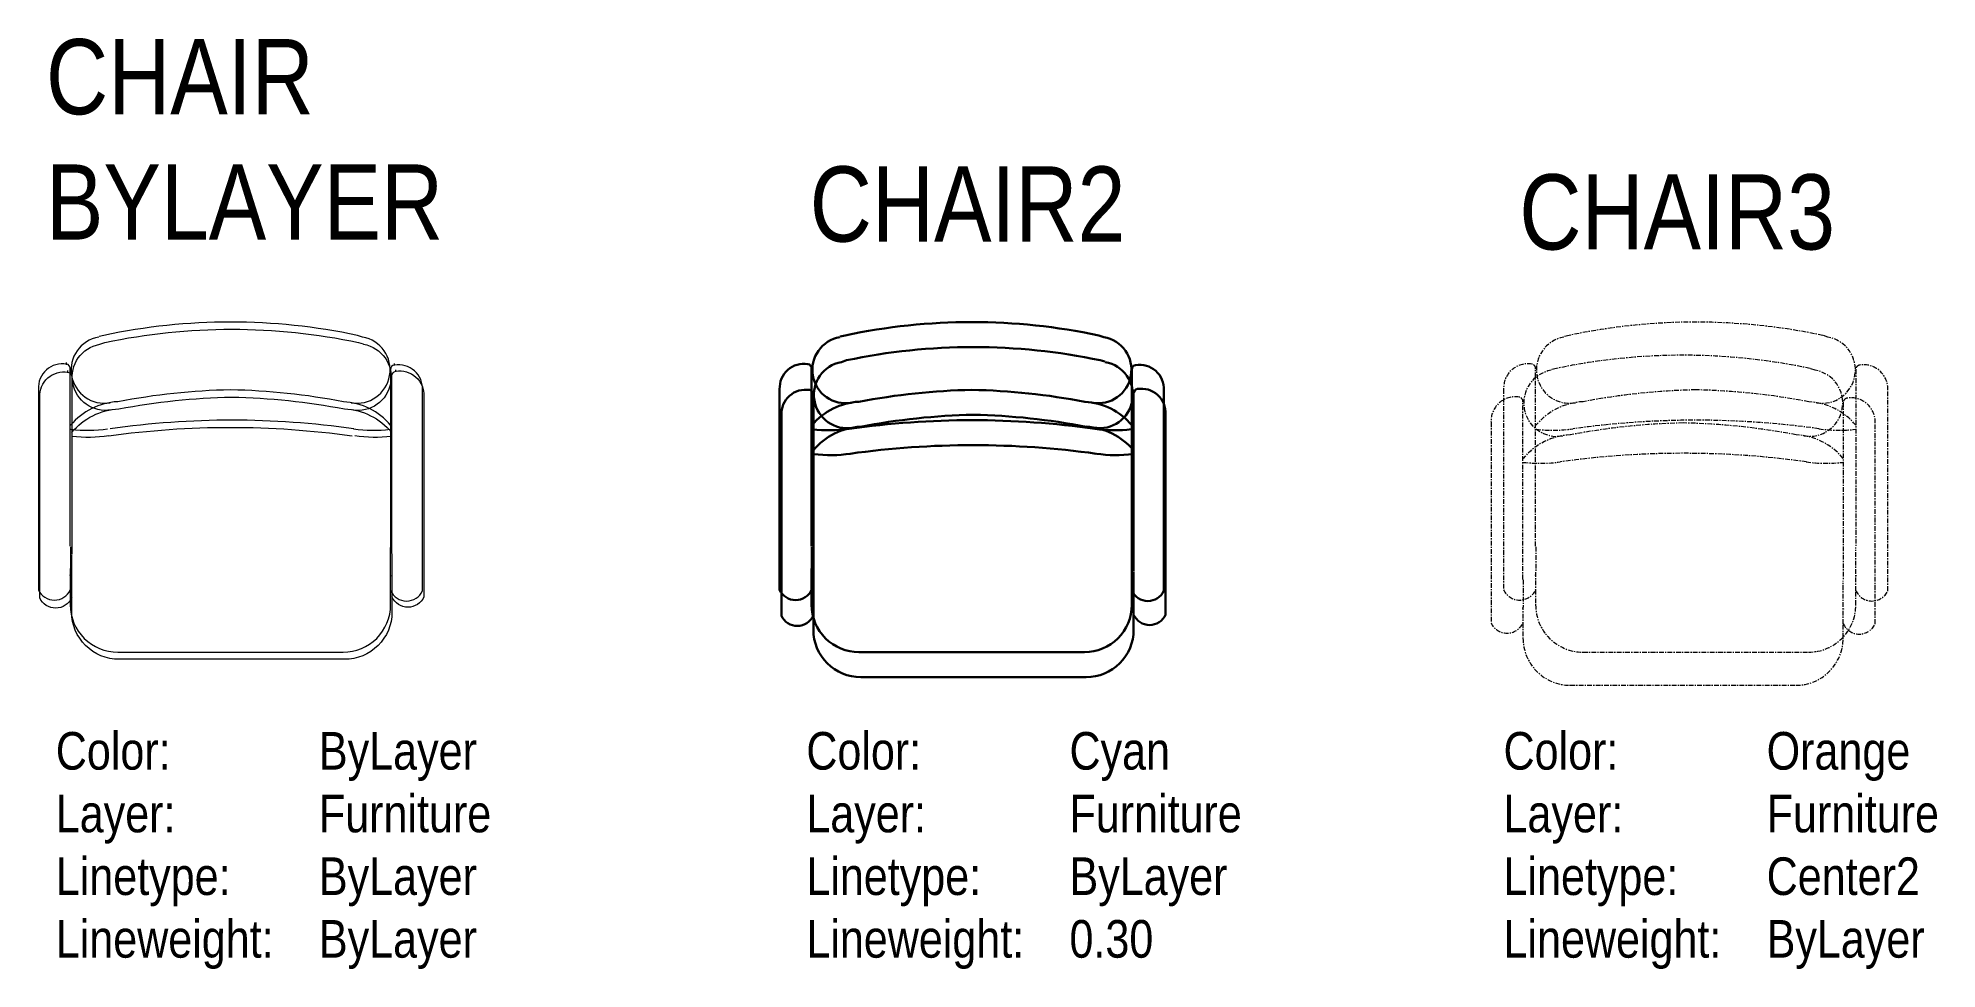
# Model space of a CAD drawing. Header units: inches. Extents: x 736 to 61861, y 736 to 3540.
# Drawn here: x 61709.6 to 61861.2, y 2723.7 to 2798 of the extents above.
import ezdxf

# ---------------------------------------------------------------- set-up
doc = ezdxf.new("R2010")
doc.units = ezdxf.units.IN
doc.header["$LTSCALE"] = 0.5
doc.header["$MEASUREMENT"] = 0
doc.linetypes.add('CENTER2', pattern=[1.125, 0.75, -0.125, 0.125, -0.125])
doc.layers.get('0').update_dxf_attribs({"linetype": 'CONTINUOUS', "lineweight": 18})
doc.layers.add('FURNITURE', color=3, linetype='CONTINUOUS', lineweight=18)
doc.layers.add('WINDOWS-MULLIONS', color=9, linetype='CONTINUOUS', lineweight=18)
doc.styles.get("Standard").update_dxf_attribs({"font": 'ARIALN.TTF'})

# ---------------------------------------------------------------- blocks, each defined once
blk = doc.blocks.new('CHAIR BYLAYER')
for p, q in [((-13.09, 23.19), (-13.09, 23.36)), ((13.07, 23.12), (13.07, 23.29)), ((12.77, 5.15), (12.76, 8.59))]:
    blk.add_line(p, q)
for points in [[(9.62, 20.15, 0.998721), (10.53, 25.39), (10.12, 25.53, 0.104311), (-10.12, 25.53), (-10.5, 25.43)], [(-12.79, 8.7), (-12.79, 22.87, 0.365306), (-13.09, 23.24, 0.477551), (-15.34, 21.23), (-15.34, 5.23, 0.644661), (-12.79, 5.23)], [(12.77, 4.02), (12.77, 5.16, 0.644661), (15.32, 5.15), (15.32, 21.16, 0.477551), (13.07, 23.16, 0.365306), (12.77, 22.8), (12.77, 8.63)], [(12.77, 18.35, 0.210047), (9.01, 20.23, 0.042414), (0, 21.18, 0.042414), (-9.01, 20.23)], [(-12.79, 4.02, 0.414214), (-9.01, 0.25), (8.99, 0.25, 0.414214), (12.77, 4.02)]]:
    blk.add_lwpolyline(points, format="xyb")
blk.add_lwpolyline([(-12.78, 8.66), (-12.79, 5.22), (-12.79, 4.02)])
for centre, radius, start, end in [((-10.07, 22.77), 2.66, 99.8988, 279.7522), ((-8.75, 15.02), 5.22, 92.8235, 140.2729), ((0.11, -50.88), 69.64, 81.969, 98.031), ((-11.42, 29.43), 11.47, 263.3827, 278.0476), ((11.42, 29.43), 11.47, 261.9524, 276.6173), ((-14.07, 5.81), 1.4, 24.0272, 26.2628), ((14.05, 5.74), 1.4, 153.7372, 155.9728)]:
    blk.add_arc(centre, radius, start, end)
blk = doc.blocks.new('CHAIR2')
at = {"color": 4, "lineweight": 30}
blk.add_line((12.77, 5.15), (12.76, 8.59), dxfattribs=at)
for points in [[(9.62, 20.15, 0.998721), (10.53, 25.39), (10.12, 25.53, 0.104311), (-10.12, 25.53), (-10.5, 25.43)], [(-12.79, 8.7), (-12.79, 22.87, 0.365306), (-13.09, 23.24, 0.477551), (-15.34, 21.23), (-15.34, 5.23, 0.644661), (-12.79, 5.23)], [(12.77, 4.02), (12.77, 5.16, 0.644661), (15.32, 5.15), (15.32, 21.16, 0.477551), (13.07, 23.16, 0.365306), (12.77, 22.8), (12.77, 8.63)], [(12.77, 18.35, 0.210047), (9.01, 20.23, 0.042414), (0, 21.18, 0.042414), (-9.01, 20.23)], [(-12.79, 4.02, 0.414214), (-9.01, 0.25), (8.99, 0.25, 0.414214), (12.77, 4.02)]]:
    blk.add_lwpolyline(points, format="xyb", dxfattribs=at)
blk.add_lwpolyline([(-12.78, 8.66), (-12.79, 5.22), (-12.79, 4.02)], dxfattribs=at)
for centre, radius, start, end in [((-10.07, 22.77), 2.66, 99.8988, 279.7522), ((-8.75, 15.02), 5.22, 92.8235, 140.2729), ((0.02, -52.25), 71.01, 82.0464, 97.9536), ((-11.42, 29.43), 11.47, 263.3827, 278.0476), ((11.42, 29.43), 11.47, 261.9524, 276.6173), ((-14.07, 5.81), 1.4, 24.0272, 26.2628), ((14.05, 5.74), 1.4, 153.7372, 155.9728)]:
    blk.add_arc(centre, radius, start, end, dxfattribs=at)
blk = doc.blocks.new('CHAIR3')
at = {"color": 30, "linetype": 'CENTER2'}
blk.add_line((12.77, 5.15), (12.76, 8.59), dxfattribs=at)
for points in [[(9.62, 20.15, 0.998721), (10.53, 25.39), (10.12, 25.53, 0.104311), (-10.12, 25.53), (-10.5, 25.43)], [(-12.79, 8.7), (-12.79, 22.87, 0.365306), (-13.09, 23.24, 0.477551), (-15.34, 21.23), (-15.34, 5.23, 0.644661), (-12.79, 5.23)], [(12.77, 4.02), (12.77, 5.16, 0.644661), (15.32, 5.15), (15.32, 21.16, 0.477551), (13.07, 23.16, 0.365306), (12.77, 22.8), (12.77, 8.63)], [(12.77, 18.35, 0.210047), (9.01, 20.23, 0.042414), (0, 21.18, 0.042414), (-9.01, 20.23)], [(-12.79, 4.02, 0.414214), (-9.01, 0.25), (8.99, 0.25, 0.414214), (12.77, 4.02)]]:
    blk.add_lwpolyline(points, format="xyb", dxfattribs=at)
blk.add_lwpolyline([(-12.78, 8.66), (-12.79, 5.22), (-12.79, 4.02)], dxfattribs=at)
for centre, radius, start, end in [((-10.07, 22.77), 2.66, 99.8988, 279.7522), ((-8.75, 15.02), 5.22, 92.8235, 140.2729), ((0.02, -52.25), 71.01, 82.0464, 97.9536), ((-11.42, 29.43), 11.47, 263.3827, 278.0476), ((11.42, 29.43), 11.47, 261.9524, 276.6173), ((-14.07, 5.81), 1.4, 24.0272, 26.2628), ((14.05, 5.74), 1.4, 153.7372, 155.9728)]:
    blk.add_arc(centre, radius, start, end, dxfattribs=at)

msp = doc.modelspace()

# ---------------------------------------------------------------- block references
at = {"lineweight": -3}
for name, p in [('CHAIR BYLAYER', (61724.98, 2748.75)), ('CHAIR2', (61784.14, 2748.75)), ('CHAIR3', (61841.92, 2748.75))]:
    msp.add_blockref(name, p, dxfattribs=at)
at = {"layer": 'FURNITURE', "color": 5, "lineweight": 40, "xscale": -1}
msp.add_blockref('CHAIR BYLAYER', (61725.07, 2748.18), dxfattribs=at)
at = {"layer": 'FURNITURE', "linetype": 'CENTER2', "xscale": -1}
msp.add_blockref('CHAIR2', (61784.26, 2746.76), dxfattribs=at)
at = {"layer": 'FURNITURE', "linetype": 'CENTER2'}
msp.add_blockref('CHAIR3', (61840.91, 2746.11), dxfattribs=at)

# ---------------------------------------------------------------- texts
at = {"char_height": 3, "attachment_point": 7}
for s, insert, width in [('\\pxt7;Color: ^IByLayer\\P\\pt6,7;Layer: ^I^IFurniture\\P\\pt7;Linetype: ^IByLayer\\PLineweight:  ^IByLayer', (61711.03, 2723.72), 55.3904), ('\\pxt6,7;Color: ^I^ICyan\\PLayer: ^I^IFurniture\\P\\pt7;Linetype: ^IByLayer\\PLineweight: ^I0.30', (61770.93, 2723.72), 47.942), ('\\pxt7;Color: ^IOrange\\P\\pt6,7;Layer: ^I^IFurniture\\P\\pt7;Linetype: ^ICenter2\\PLineweight: ^IByLayer', (61826.57, 2723.72), 47.942)]:
    msp.add_mtext(s, dxfattribs=dict(at, insert=insert, width=width))
at = {"layer": 'WINDOWS-MULLIONS', "linetype": 'CENTER2', "char_height": 6, "attachment_point": 1}
for s, insert in [('CHAIR \\PBYLAYER', (61710.25, 2797.92)), ('CHAIR2', (61771.2, 2787.76)), ('CHAIR3', (61827.83, 2787.13))]:
    msp.add_mtext_dynamic_manual_height_columns(s, width=60.0932, gutter_width=30, heights=[0], dxfattribs=dict(at, insert=insert))

doc.saveas('drawing.dxf')
